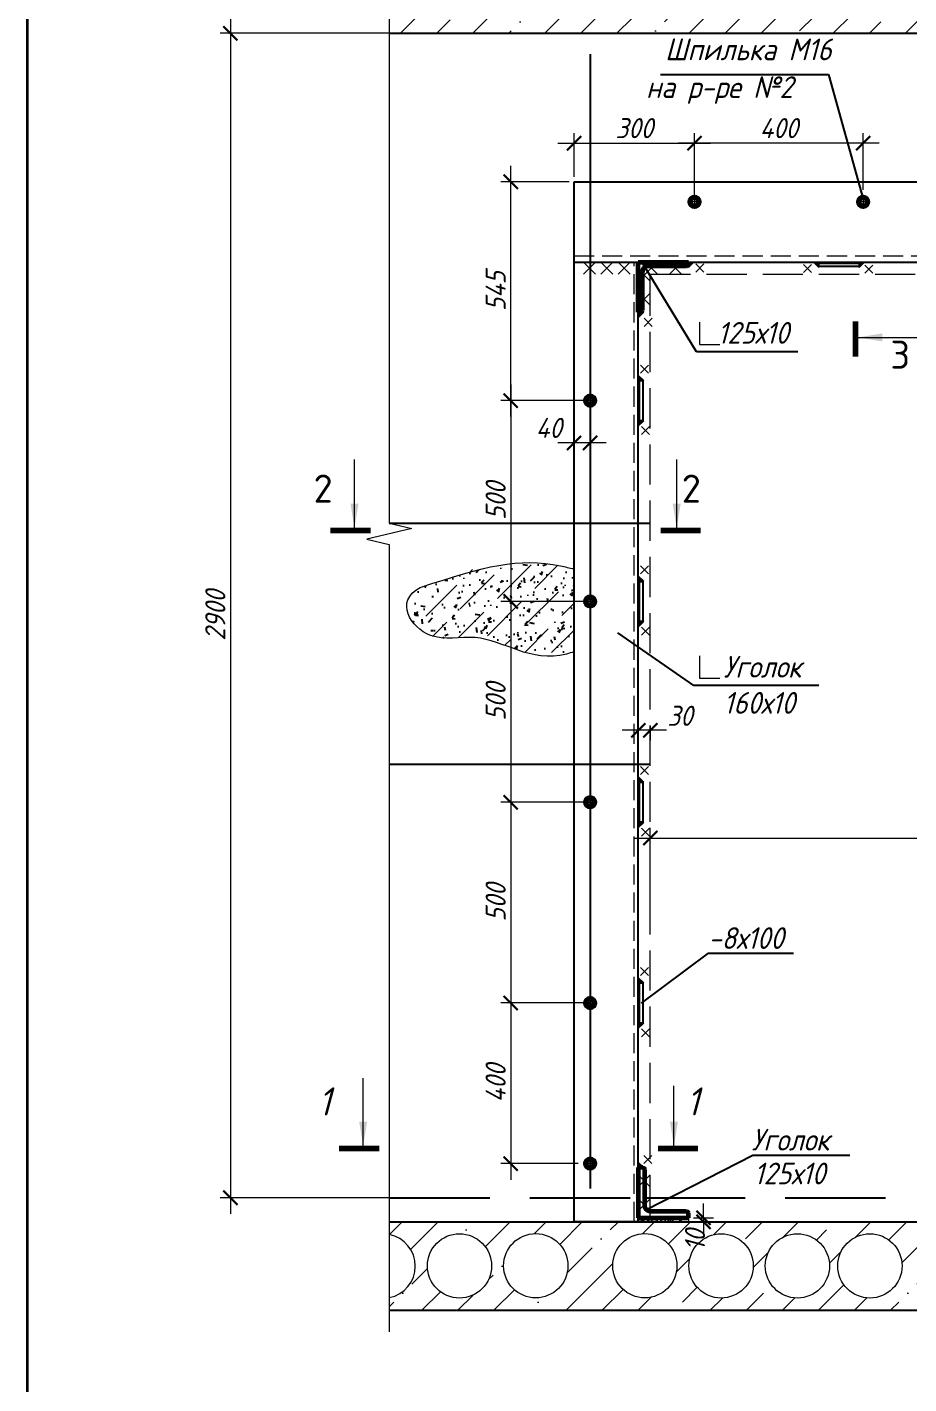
# Model space of a CAD drawing. Header units: millimetres. Extents: x 2058191 to 2089933, y 116142 to 208453.
# Drawn here: x 2070344 to 2072540, y 165661 to 169040 of the extents above; entities that cross this region are included whole.
import ezdxf

# ---------------------------------------------------------------- set-up
doc = ezdxf.new("R2010")
doc.units = ezdxf.units.MM
for name, pattern in [('GOST2.303 4', [7, 5, -2, 0]), ('ГОСТ 2.303 4', [7, 5, -2, 0]), ('осеваяX2', [4, 2.5, -0.5, 0.5, -0.5])]:
    doc.linetypes.add(name, pattern=pattern)
doc.layers.get('Defpoints').update_dxf_attribs({"color": 255})
for name, color, linetype, lineweight in [('1Стены', 252, 'Continuous', 25), ('монолит', 176, 'Continuous', 50), ('Оси', 165, 'осеваяX2', 13), ('Размер', 7, 'Continuous', 13), ('сварка', 156, 'Continuous', 9), ('штрих', 8, 'Continuous', 5), ('штриховка кирпич', 42, 'Continuous', 5)]:
    doc.layers.add(name, color=color, linetype=linetype, lineweight=lineweight)
doc.layers.add('CS_UNPLOTTED', color=254, linetype='Continuous', plot=False)
for name, color, linetype in [('металл', 124, 'Continuous'), ('Текст', 7, 'Continuous'), ('Штриховка', 252, 'Continuous')]:
    doc.layers.add(name, color=color, linetype=linetype)
doc.styles.add('GOST', font='', dxfattribs={"width": 0.8, "oblique": 10})
doc.styles.add('GOST 2.304_new', font='isocpeur.ttf', dxfattribs={"width": 0.9, "oblique": 15})
doc.styles.get('GOST').set_extended_font_data('GOST type A')
doc.dimstyles.new('SPDS', dxfattribs={"dimscale": 25, "dimtxt": 2.5, "dimasz": 1.77, "dimexe": 1.25, "dimexo": 0.625, "dimtad": 1, "dimdec": 0, "dimrnd": 0.001, "dimtxsty": 'GOST 2.304_new', "dimblk": 'ARCHTICK', "dimcen": 2.5, "dimdle": 2, "dimclrt": 256, "dimazin": 2, "dimtfac": 0.75, "dimtdec": 0, "dimtmove": 1, "dimatfit": 3, "dimfxl": 0, "dimtolj": 1, "dimlwd": 9, "dimlwe": 9, "dimarcsym": 0})
pattern_1 = [(45, (2011718.77, 166942.45), (-89.80256, 89.80256), []), (45, (2011808.57, 166942.45), (-89.80256, 89.80256), [158.75, -31.75, 0, -31.75])]

# ---------------------------------------------------------------- blocks, each defined once
blk = doc.blocks.new('*U8')
at = {"color": 137, "lineweight": 35, "ltscale": 10}
blk.add_line((20, 415), (20, 5), dxfattribs=at)
at = {"color": 44, "lineweight": 13, "style": 'GOST', "oblique": 10, "width": 0.8}
for tag in ['ФОРМАТВЕРТ', 'ФОРМАТГОРИЗ']:
    blk.add_attdef(tag, (542.98, 1.6), '', height=2, dxfattribs=at)
blk = doc.blocks.new('_ArchTick')
at = {"color": 0, "linetype": 'ByBlock', "const_width": 0.15}
blk.add_lwpolyline([(-0.5, -0.5), (0.5, 0.5)], dxfattribs=at)
blk = doc.blocks.new('*D96')
at = {"layer": 'Defpoints', "color": 0, "lineweight": 20, "ltscale": 20, "transparency": 16777216}
for p in [(2071866.4, 167312.3), (2071896.4, 167312.3), (2071866.4, 167288.7)]:
    blk.add_point(p, dxfattribs=at)
at = {"layer": 'Размер', "color": 0, "lineweight": 9, "ltscale": 20, "transparency": 16777216}
for p, q in [((2071936.4, 167288.7), (2071826.4, 167288.7)), ((2071866.4, 167299.8), (2071866.4, 167263.7)), ((2071896.4, 167299.8), (2071896.4, 167263.7))]:
    blk.add_line(p, q, dxfattribs=at)
at = {"layer": 'Размер', "color": 0, "lineweight": 9, "ltscale": 20, "transparency": 16777216, "xscale": 35.4, "yscale": 35.4, "zscale": 35.4}
for p, rotation in [((2071866.4, 167288.7), 179.9999999995553), ((2071896.4, 167288.7), 359.9999999995553)]:
    blk.add_blockref('_ArchTick', p, dxfattribs=dict(at, rotation=rotation))
at = {"layer": 'Размер', "ltscale": 20, "transparency": 16777216, "insert": (2071970.2, 167324.8), "char_height": 50, "attachment_point": 5, "style": 'GOST 2.304_new'}
blk.add_mtext('\\A1;30', dxfattribs=at)
blk = doc.blocks.new('свар')
at = {"layer": 'сварка', "color": 0, "linetype": 'Continuous', "ltscale": 10}
for p, q in [((10, 10), (-10, -10)), ((-10, 10), (10, -10))]:
    blk.add_line(p, q, dxfattribs=at)
blk = doc.blocks.new('*D87')
at = {"layer": 'CS_UNPLOTTED', "color": 0, "lineweight": 9, "ltscale": 20, "transparency": 16777216}
for p, q in [((2070850.5, 169064.6), (2070850.5, 166084.6)), ((2071424.2, 169024.6), (2070825.5, 169024.6)), ((2071424.2, 166124.6), (2070825.5, 166124.6))]:
    blk.add_line(p, q, dxfattribs=at)
at = {"layer": 'Defpoints', "color": 0, "lineweight": 20, "ltscale": 20, "transparency": 16777216}
for p in [(2071436.7, 169024.6), (2070850.5, 166124.6), (2071436.7, 166124.6)]:
    blk.add_point(p, dxfattribs=at)
at = {"layer": 'CS_UNPLOTTED', "color": 0, "lineweight": 9, "ltscale": 20, "transparency": 16777216, "xscale": 35.4, "yscale": 35.4, "zscale": 35.4}
for p, rotation in [((2070850.5, 169024.6), 90), ((2070850.5, 166124.6), 270)]:
    blk.add_blockref('_ArchTick', p, dxfattribs=dict(at, rotation=rotation))
at = {"layer": 'CS_UNPLOTTED', "ltscale": 20, "transparency": 16777216, "insert": (2070813, 167574.6), "char_height": 50, "attachment_point": 5, "rotation": 90, "style": 'GOST 2.304_new'}
blk.add_mtext('\\A1;2900', dxfattribs=at)
blk = doc.blocks.new('м16')
at = {"layer": 'металл', "lineweight": 30, "ltscale": 20}
for p, q in [((-11, 6.4), (0, 12.7)), ((-11, -6.4), (-11, 6.4)), ((0, 12.7), (11, 6.4)), ((11, 6.4), (11, -6.4)), ((0, -12.7), (-11, -6.4)), ((11, -6.4), (0, -12.7))]:
    blk.add_line(p, q, dxfattribs=at)
blk.add_circle((0, 0), 15, dxfattribs=at)
for radius, start, end in [(10.4, 0, 180), (10.4, 180, 0), (6.92, 0, 180), (6.92, 180, 0)]:
    blk.add_arc((0, 0), radius, start, end, dxfattribs=at)
at = {"layer": 'металл', "linetype": 'Continuous', "lineweight": 25, "ltscale": 20}
blk.add_arc((0, 0), 8, 255, 165, dxfattribs=at)
at = {"layer": 'Оси', "ltscale": 20}
for p, q in [((17, 0), (-17.3, 0)), ((0, 17.3), (0, -17.3))]:
    blk.add_line(p, q, dxfattribs=at)
blk = doc.blocks.new('*D88')
at = {"color": 0, "lineweight": 9, "ltscale": 20, "transparency": 16777216}
for p, q in [((2071548.7, 168149.6), (2071548.7, 167569.6)), ((2071743.9, 168109.6), (2071523.7, 168109.6)), ((2071743.9, 167609.6), (2071523.7, 167609.6))]:
    blk.add_line(p, q, dxfattribs=at)
at = {"layer": 'Defpoints', "color": 0, "lineweight": 20, "ltscale": 20, "transparency": 16777216}
for p in [(2071756.4, 168109.6), (2071548.7, 167609.6), (2071756.4, 167609.6)]:
    blk.add_point(p, dxfattribs=at)
at = {"color": 0, "lineweight": 9, "ltscale": 20, "transparency": 16777216, "xscale": 35.4, "yscale": 35.4, "zscale": 35.4}
for p, rotation in [((2071548.7, 168109.6), 90), ((2071548.7, 167609.6), 270)]:
    blk.add_blockref('_ArchTick', p, dxfattribs=dict(at, rotation=rotation))
at = {"ltscale": 20, "transparency": 16777216, "insert": (2071511.2, 167859.6), "char_height": 50, "attachment_point": 5, "rotation": 90, "style": 'GOST 2.304_new'}
blk.add_mtext('\\A1;500', dxfattribs=at)
blk = doc.blocks.new('*D89')
at = {"color": 0, "lineweight": 9, "ltscale": 20, "transparency": 16777216}
for p, q in [((2071548.7, 167649.6), (2071548.7, 167069.6)), ((2071743.9, 167609.6), (2071523.7, 167609.6)), ((2071743.9, 167109.6), (2071523.7, 167109.6))]:
    blk.add_line(p, q, dxfattribs=at)
at = {"layer": 'Defpoints', "color": 0, "lineweight": 20, "ltscale": 20, "transparency": 16777216}
for p in [(2071756.4, 167609.6), (2071548.7, 167109.6), (2071756.4, 167109.6)]:
    blk.add_point(p, dxfattribs=at)
at = {"color": 0, "lineweight": 9, "ltscale": 20, "transparency": 16777216, "xscale": 35.4, "yscale": 35.4, "zscale": 35.4}
for p, rotation in [((2071548.7, 167609.6), 90), ((2071548.7, 167109.6), 270)]:
    blk.add_blockref('_ArchTick', p, dxfattribs=dict(at, rotation=rotation))
at = {"ltscale": 20, "transparency": 16777216, "insert": (2071511.2, 167359.6), "char_height": 50, "attachment_point": 5, "rotation": 90, "style": 'GOST 2.304_new'}
blk.add_mtext('\\A1;500', dxfattribs=at)
blk = doc.blocks.new('*D90')
at = {"color": 0, "lineweight": 9, "ltscale": 20, "transparency": 16777216}
for p, q in [((2071548.7, 167149.6), (2071548.7, 166569.8)), ((2071743.9, 167109.6), (2071523.7, 167109.6)), ((2071743.9, 166609.8), (2071523.7, 166609.8))]:
    blk.add_line(p, q, dxfattribs=at)
at = {"layer": 'Defpoints', "color": 0, "lineweight": 20, "ltscale": 20, "transparency": 16777216}
for p in [(2071756.4, 167109.6), (2071548.7, 166609.8), (2071756.4, 166609.8)]:
    blk.add_point(p, dxfattribs=at)
at = {"color": 0, "lineweight": 9, "ltscale": 20, "transparency": 16777216, "xscale": 35.4, "yscale": 35.4, "zscale": 35.4}
for p, rotation in [((2071548.7, 167109.6), 90), ((2071548.7, 166609.8), 270)]:
    blk.add_blockref('_ArchTick', p, dxfattribs=dict(at, rotation=rotation))
at = {"ltscale": 20, "transparency": 16777216, "insert": (2071511.2, 166859.7), "char_height": 50, "attachment_point": 5, "rotation": 90, "style": 'GOST 2.304_new'}
blk.add_mtext('\\A1;500', dxfattribs=at)
blk = doc.blocks.new('*D91')
at = {"layer": 'Defpoints', "color": 0, "lineweight": 20, "ltscale": 20, "transparency": 16777216}
for p in [(2071706.4, 168094.8), (2071746.4, 168092.6), (2071706.4, 168004.3)]:
    blk.add_point(p, dxfattribs=at)
at = {"layer": 'Размер', "color": 0, "lineweight": 9, "ltscale": 20, "transparency": 16777216}
for p, q in [((2071706.4, 168082.3), (2071706.4, 167979.3)), ((2071746.4, 168080.1), (2071746.4, 167979.3)), ((2071786.4, 168004.3), (2071666.4, 168004.3))]:
    blk.add_line(p, q, dxfattribs=at)
at = {"layer": 'Размер', "color": 0, "lineweight": 9, "ltscale": 20, "transparency": 16777216, "xscale": 35.4, "yscale": 35.4, "zscale": 35.4, "rotation": 180}
blk.add_blockref('_ArchTick', (2071706.4, 168004.3), dxfattribs=at)
at = {"layer": 'Размер', "color": 0, "lineweight": 9, "ltscale": 20, "transparency": 16777216, "xscale": 35.4, "yscale": 35.4, "zscale": 35.4}
blk.add_blockref('_ArchTick', (2071746.4, 168004.3), dxfattribs=at)
at = {"layer": 'Размер', "ltscale": 20, "transparency": 16777216, "insert": (2071643.5, 168041.8), "char_height": 50, "attachment_point": 5, "style": 'GOST 2.304_new'}
blk.add_mtext('\\A1;40', dxfattribs=at)
blk = doc.blocks.new('*D98')
at = {"color": 0, "lineweight": 9, "ltscale": 20, "transparency": 16777216}
for p, q in [((2072028.8, 166074.6), (2072028.8, 166110)), ((2072003.9, 166074.6), (2072053.8, 166074.6)), ((2072003.9, 166064.6), (2072053.8, 166064.6)), ((2072028.8, 166074.6), (2072028.8, 166064.6)), ((2072028.8, 166064.6), (2072028.8, 166029.2))]:
    blk.add_line(p, q, dxfattribs=at)
at = {"layer": 'Defpoints', "color": 0, "lineweight": 20, "ltscale": 20, "transparency": 16777216}
for p in [(2071991.4, 166074.6), (2071991.4, 166064.6), (2072028.8, 166064.6)]:
    blk.add_point(p, dxfattribs=at)
at = {"color": 0, "lineweight": 9, "ltscale": 20, "transparency": 16777216, "xscale": 35.4, "yscale": 35.4, "zscale": 35.4}
for p, rotation in [((2072028.8, 166074.6), 270), ((2072028.8, 166064.6), 90)]:
    blk.add_blockref('_ArchTick', p, dxfattribs=dict(at, rotation=rotation))
at = {"ltscale": 20, "transparency": 16777216, "insert": (2072007.7, 166018.9), "char_height": 50, "attachment_point": 5, "rotation": 90, "style": 'GOST 2.304_new'}
blk.add_mtext('\\A1;10', dxfattribs=at)
blk = doc.blocks.new('*D99')
at = {"color": 0, "lineweight": 9, "ltscale": 20, "transparency": 16777216}
for p, q in [((2071548.7, 166649.8), (2071548.7, 166169.6)), ((2071621.3, 166609.8), (2071523.7, 166609.8)), ((2071716.6, 166209.6), (2071523.7, 166209.6))]:
    blk.add_line(p, q, dxfattribs=at)
at = {"layer": 'Defpoints', "color": 0, "lineweight": 20, "ltscale": 20, "transparency": 16777216}
for p in [(2071633.8, 166609.8), (2071548.7, 166209.6), (2071729.1, 166209.6)]:
    blk.add_point(p, dxfattribs=at)
at = {"color": 0, "lineweight": 9, "ltscale": 20, "transparency": 16777216, "xscale": 35.4, "yscale": 35.4, "zscale": 35.4}
for p, rotation in [((2071548.7, 166609.8), 90), ((2071548.7, 166209.6), 270)]:
    blk.add_blockref('_ArchTick', p, dxfattribs=dict(at, rotation=rotation))
at = {"ltscale": 20, "transparency": 16777216, "insert": (2071511.2, 166409.7), "char_height": 50, "attachment_point": 5, "rotation": 90, "style": 'GOST 2.304_new'}
blk.add_mtext('\\A1;400', dxfattribs=at)
blk = doc.blocks.new('*D101')
at = {"color": 0, "lineweight": 9, "ltscale": 20, "transparency": 16777216}
for p, q in [((2071706.4, 168667.1), (2071706.4, 168775.7)), ((2072006.4, 168617.1), (2072006.4, 168775.7)), ((2071666.4, 168750.7), (2072046.4, 168750.7))]:
    blk.add_line(p, q, dxfattribs=at)
at = {"layer": 'Defpoints', "color": 0, "lineweight": 20, "ltscale": 20, "transparency": 16777216}
for p in [(2072006.4, 168750.7), (2071706.4, 168654.6), (2072006.4, 168604.6)]:
    blk.add_point(p, dxfattribs=at)
at = {"color": 0, "lineweight": 9, "ltscale": 20, "transparency": 16777216, "xscale": 35.4, "yscale": 35.4, "zscale": 35.4, "rotation": 180}
blk.add_blockref('_ArchTick', (2071706.4, 168750.7), dxfattribs=at)
at = {"color": 0, "lineweight": 9, "ltscale": 20, "transparency": 16777216, "xscale": 35.4, "yscale": 35.4, "zscale": 35.4}
blk.add_blockref('_ArchTick', (2072006.4, 168750.7), dxfattribs=at)
at = {"ltscale": 20, "transparency": 16777216, "insert": (2071856.4, 168788.2), "char_height": 50, "attachment_point": 5, "style": 'GOST 2.304_new'}
blk.add_mtext('\\A1;300', dxfattribs=at)
blk = doc.blocks.new('*D102')
at = {"color": 0, "lineweight": 9, "ltscale": 20, "transparency": 16777216}
for p, q in [((2072006.4, 168645.1), (2072006.4, 168775.7)), ((2072426.4, 168634.4), (2072426.4, 168775.7)), ((2072466.4, 168750.7), (2071966.4, 168750.7))]:
    blk.add_line(p, q, dxfattribs=at)
at = {"layer": 'Defpoints', "color": 0, "lineweight": 20, "ltscale": 20, "transparency": 16777216}
for p in [(2072006.4, 168750.7), (2072006.4, 168632.6), (2072426.4, 168621.9)]:
    blk.add_point(p, dxfattribs=at)
at = {"color": 0, "lineweight": 9, "ltscale": 20, "transparency": 16777216, "xscale": 35.4, "yscale": 35.4, "zscale": 35.4, "rotation": 180}
blk.add_blockref('_ArchTick', (2072006.4, 168750.7), dxfattribs=at)
at = {"color": 0, "lineweight": 9, "ltscale": 20, "transparency": 16777216, "xscale": 35.4, "yscale": 35.4, "zscale": 35.4}
blk.add_blockref('_ArchTick', (2072426.4, 168750.7), dxfattribs=at)
at = {"ltscale": 20, "transparency": 16777216, "insert": (2072216.4, 168788.2), "char_height": 50, "attachment_point": 5, "style": 'GOST 2.304_new'}
blk.add_mtext('\\A1;400', dxfattribs=at)
blk = doc.blocks.new('*D103')
at = {"color": 0, "lineweight": 9, "ltscale": 20, "transparency": 16777216}
for p, q in [((2071548.7, 168069.8), (2071548.7, 168694.6)), ((2071693.9, 168654.6), (2071523.7, 168654.6)), ((2071733.9, 168109.8), (2071523.7, 168109.8))]:
    blk.add_line(p, q, dxfattribs=at)
at = {"layer": 'Defpoints', "color": 0, "lineweight": 20, "ltscale": 20, "transparency": 16777216}
for p in [(2071548.7, 168654.6), (2071706.4, 168654.6), (2071746.4, 168109.8)]:
    blk.add_point(p, dxfattribs=at)
at = {"color": 0, "lineweight": 9, "ltscale": 20, "transparency": 16777216, "xscale": 35.4, "yscale": 35.4, "zscale": 35.4}
for p, rotation in [((2071548.7, 168654.6), 90), ((2071548.7, 168109.8), 270)]:
    blk.add_blockref('_ArchTick', p, dxfattribs=dict(at, rotation=rotation))
at = {"ltscale": 20, "transparency": 16777216, "insert": (2071511.2, 168382.2), "char_height": 50, "attachment_point": 5, "rotation": 90, "style": 'GOST 2.304_new'}
blk.add_mtext('\\A1;545', dxfattribs=at)
blk = doc.blocks.new('*D106')
at = {"color": 0, "lineweight": 9, "ltscale": 20, "transparency": 16777216}
for p, q in [((2071896.4, 166821.9), (2071896.4, 167045.5)), ((2073496.4, 166821.9), (2073496.4, 167045.5)), ((2071856.4, 167020.5), (2073536.4, 167020.5))]:
    blk.add_line(p, q, dxfattribs=at)
at = {"layer": 'Defpoints', "color": 0, "lineweight": 20, "ltscale": 20, "transparency": 16777216}
for p in [(2073496.4, 167020.5), (2071896.4, 166809.4), (2073496.4, 166809.4)]:
    blk.add_point(p, dxfattribs=at)
at = {"color": 0, "lineweight": 9, "ltscale": 20, "transparency": 16777216, "xscale": 35.4, "yscale": 35.4, "zscale": 35.4, "rotation": 180}
blk.add_blockref('_ArchTick', (2071896.4, 167020.5), dxfattribs=at)
at = {"color": 0, "lineweight": 9, "ltscale": 20, "transparency": 16777216, "xscale": 35.4, "yscale": 35.4, "zscale": 35.4}
blk.add_blockref('_ArchTick', (2073496.4, 167020.5), dxfattribs=at)
at = {"ltscale": 20, "transparency": 16777216, "insert": (2072941, 167022.5), "char_height": 50, "width": 621.408, "attachment_point": 5, "style": 'GOST 2.304_new'}
blk.add_mtext('\\A1;ширина проема не более 1500мм', dxfattribs=at)

msp = doc.modelspace()

# ---------------------------------------------------------------- hatches: boundary and pattern name
at = {"layer": 'Размер', "ltscale": 20}
h = msp.add_hatch(dxfattribs=at)
h.set_pattern_fill('AR-SAND', color=256, scale=0.3)
h.set_pattern_definition([(37.5, (1297848.408, 518826.845), (-0.48000939, 14.68239712), [0, -11.5824, 0, -12.954, 0, -12.3825]), (7.5, (1297848.408, 518826.845), (13.4856985, 21.504753), [0, -6.2484, 0, -10.4394, 0, -4.0005]), (327.5, (1297839.035, 518826.845), (23.7297711, 0.04311554), [0, -3.81, 0, -13.716, 0, -17.907]), (317.5, (1297839.035, 518826.845), (22.90669357, 6.6878797), [0, -1.905, 0, -8.9916, 0, -10.287])])
h.paths.add_polyline_path([(2071991.4, 166074.6), (2071896.4, 166074.6), (2071896.4, 166064.6), (2071991.4, 166064.6)])
h.paths.add_polyline_path([(2071896.4, 166074.6), (2071866.4, 166074.6), (2071866.4, 166064.6), (2071896.4, 166064.6)])
at = {"layer": 'сварка', "linetype": 'Continuous', "ltscale": 5}
for points in [[(2071991.4, 168454.6), (2071991.4, 168440.9), (2072005.1, 168454.6)], [(2072316.3, 168454.6), (2072302.7, 168454.6), (2072316.3, 168440.9)], [(2072416.5, 168454.6), (2072430.2, 168454.6), (2072416.5, 168440.9)], [(2071866.4, 168329.6), (2071880.1, 168329.6), (2071866.4, 168315.9)], [(2071866.4, 168159.7), (2071866.4, 168173.3), (2071880.1, 168159.7)], [(2071866.4, 168059.5), (2071866.4, 168045.9), (2071880.1, 168059.5)], [(2071866.4, 167659.7), (2071866.4, 167673.3), (2071880.1, 167659.7)], [(2071866.4, 167559.5), (2071866.4, 167545.9), (2071880.1, 167559.5)], [(2071866.4, 167159.7), (2071866.4, 167173.3), (2071880.1, 167159.7)], [(2071866.4, 167059.5), (2071866.4, 167045.9), (2071880.1, 167059.5)], [(2071866.4, 166659.7), (2071866.4, 166673.3), (2071880.1, 166659.7)], [(2071866.4, 166559.5), (2071866.4, 166545.9), (2071880.1, 166559.5)], [(2071866.4, 166199.6), (2071866.4, 166213.2), (2071880.1, 166199.6)]]:
    msp.add_hatch(color=0, dxfattribs=at).paths.add_polyline_path(points, flags=0)
at = {"layer": 'штрих', "lineweight": 13, "ltscale": 100}
h = msp.add_hatch(dxfattribs=at)
h.set_pattern_fill('ANSI35', color=256, scale=20)
h.set_pattern_definition(pattern_1)
h.paths.add_polyline_path([(2074146.5, 169244.6), (2071246.4, 169244.6), (2071246.4, 169213, -0.824671), (2071246.4, 169055.9), (2071246.4, 169024.6), (2074146.5, 169024.6)])
h.paths.add_polyline_path([(2072922.2, 169134.9, -1), (2072762.2, 169134.9, -1)], flags=16)
h.paths.add_polyline_path([(2072702.7, 169134.9, -1), (2072542.7, 169134.9, -1)], flags=16)
h.paths.add_polyline_path([(2072523.3, 169134.9, -1), (2072363.3, 169134.9, -1)], flags=16)
h.paths.add_polyline_path([(2073112.2, 169134.9, -1), (2072952.2, 169134.9, -1)], flags=16)
h.paths.add_polyline_path([(2072342.7, 169134.9, -1), (2072182.7, 169134.9, -1)], flags=16)
h.paths.add_polyline_path([(2073292.8, 169134.9, -1), (2073132.8, 169134.9, -1)], flags=16)
h.paths.add_polyline_path([(2073472.2, 169134.9, -1), (2073312.2, 169134.9, -1)], flags=16)
h.paths.add_polyline_path([(2072152.7, 169134.9, -1), (2071992.7, 169134.9, -1)], flags=16)
h.paths.add_polyline_path([(2073662.2, 169134.9, -1), (2073502.2, 169134.9, -1)], flags=16)
h.paths.add_polyline_path([(2071962.7, 169135.4, -1), (2071802.7, 169135.4, -1)], flags=16)
h.paths.add_polyline_path([(2073852.2, 169134.9, -1), (2073692.2, 169134.9, -1)], flags=16)
h.paths.add_polyline_path([(2071691.1, 169135.4, -1), (2071531.1, 169135.4, -1)], flags=16)
h.paths.add_polyline_path([(2074042.2, 169134.9, -1), (2073882.2, 169134.9, -1)], flags=16)
h.paths.add_polyline_path([(2071501.1, 169134.9, -1), (2071341.1, 169134.9, -1)], flags=16)
h = msp.add_hatch(dxfattribs=at)
h.set_pattern_fill('ANSI35', color=256, scale=20)
h.set_pattern_definition(pattern_1)
h.paths.add_polyline_path([(2074146.5, 166064.6), (2071246.4, 166064.6), (2071246.4, 166033, -0.824671), (2071246.4, 165875.9), (2071246.4, 165844.6), (2074104.1, 165844.6), (2074042.2, 165954.9, -1), (2073882.2, 165954.9, -1), (2074042.2, 165954.9), (2074104.1, 165844.6), (2074146.5, 165844.6)])
h.paths.add_polyline_path([(2072922.2, 165954.9, -1), (2072762.2, 165954.9, -1)], flags=16)
h.paths.add_polyline_path([(2073112.2, 165954.9, -1), (2072952.2, 165954.9, -1)], flags=16)
h.paths.add_polyline_path([(2072732.2, 165954.9, -1), (2072572.2, 165954.9, -1)], flags=16)
h.paths.add_polyline_path([(2073292.8, 165954.9, -1), (2073132.8, 165954.9, -1)], flags=16)
h.paths.add_polyline_path([(2073472.2, 165954.9, -1), (2073312.2, 165954.9, -1)], flags=16)
h.paths.add_polyline_path([(2072523.3, 165954.9, -1), (2072363.3, 165954.9, -1)], flags=16)
h.paths.add_polyline_path([(2072342.7, 165954.9, -1), (2072182.7, 165954.9, -1)], flags=16)
h.paths.add_polyline_path([(2073662.2, 165954.9, -1), (2073502.2, 165954.9, -1)], flags=16)
h.paths.add_polyline_path([(2072152.7, 165954.9, -1), (2071992.7, 165954.9, -1)], flags=16)
h.paths.add_polyline_path([(2073852.2, 165954.9, -1), (2073692.2, 165954.9, -1)], flags=16)
h.paths.add_polyline_path([(2071962.7, 165955.4, -1), (2071802.7, 165955.4, -1)], flags=16)
h.paths.add_polyline_path([(2071691.1, 165955.4, -1), (2071531.1, 165955.4, -1)], flags=16)
h.paths.add_polyline_path([(2071501.1, 165954.9, -1), (2071341.1, 165954.9, -1)], flags=16)
at = {"layer": 'Штриховка', "ltscale": 100}
h = msp.add_hatch(dxfattribs=at)
h.set_pattern_fill('AR-CONC', scale=0.5)
h.set_pattern_definition([(50, (-39747104.34, -1350388.356), (91.0923345, -7.96954277), [9.525, -104.775]), (355, (-39747104.34, -1350388.36), (-17.62171071, 95.52842262), [7.62, -83.82029209]), (100.4514447, (-39747096.75, -1350389.02), (73.47062355, 87.55887596), [8.0950044, -89.0451223]), (46.1842, (-39747104.34, -1350362.96), (135.53952045, -21.02116397), [14.2875, -157.1625]), (96.6355576, (-39747093.04, -1350364.71), (118.70206703, 123.7130623), [12.14251157, -133.5678041]), (351.18415117, (-39747104.34, -1350362.96), (118.70206703, 123.7130623), [11.42998353, -125.72986596]), (21, (-39747091.64, -1350369.306), (75.80719563, -51.1325991), [9.525, -104.775]), (326, (-39747091.64, -1350369.31), (30.90101417, 92.09398306), [7.62, -83.82]), (71.451445, (-39747085.32, -1350373.57), (106.70820964, 40.96138444), [8.0950044, -89.0449688]), (37.5, (-39747104.34, -1350388.356), (1.544301625, 42.277519437), [0, -82.804, 0, -85.09, 0, -84.1375]), (7.5, (-39747104.34, -1350388.356), (33.409831255, 50.09028741), [0, -48.514, 0, -80.899, 0, -32.0675]), (327.5, (-39747132.66, -1350388.356), (67.795297583, -2.864371996), [0, -31.75, 0, -99.06, 0, -131.445]), (317.5, (-39747145.36, -1350388.356), (74.06459069, 12.71324552), [0, -41.275, 0, -65.786, 0, -93.345])])
edge = h.paths.add_edge_path()
edge.add_spline(control_points=[(2071706.4, 167690.1), (2071695.2, 167693.2), (2071576.2, 167722), (2071485.3, 167697.8), (2071323, 167644.4)], knot_values=[0, 0, 0, 0, 28.268924, 299.190779, 299.190779, 299.190779, 299.190779], degree=3, periodic=0)
edge.add_spline(control_points=[(2071323, 167644.4), (2071258.1, 167609.9), (2071329.5, 167496.6), (2071500.7, 167543.7), (2071601.1, 167450.9), (2071700.2, 167482.1), (2071706.4, 167484.4)], knot_values=[624.985402, 624.985402, 624.985402, 624.985402, 809.346712, 941.672142, 1203.718551, 1221.227202, 1221.227202, 1221.227202, 1221.227202], degree=3, periodic=0)
edge.add_line((2071706.4, 167484.4), (2071706.4, 167690.1))
at = {"layer": 'штриховка кирпич', "ltscale": 20}
h = msp.add_hatch(dxfattribs=at)
h.set_pattern_fill('ANSI36', color=0, scale=15)
h.set_pattern_definition([(45, (1297928.418, 519480), (25.2569703, 92.6088912), [119.0625, -23.8125, 0, -23.8125])])
edge = h.paths.add_edge_path()
edge.add_spline(control_points=[(2071706.4, 167690.1), (2071695.2, 167693.2), (2071576.2, 167722), (2071485.3, 167697.8), (2071403, 167675.9)], knot_values=[0, 0, 0, 0, 28.268924, 299.190779, 299.190779, 299.190779, 299.190779], degree=3, periodic=0)
edge.add_spline(control_points=[(2071403, 167675.9), (2071338.1, 167609.9), (2071305.4, 167496.6), (2071500.7, 167543.7), (2071601.1, 167450.9), (2071700.2, 167482.1), (2071706.4, 167484.4)], knot_values=[624.985402, 624.985402, 624.985402, 624.985402, 809.346712, 941.672142, 1203.718551, 1221.227202, 1221.227202, 1221.227202, 1221.227202], degree=3, periodic=0)
edge.add_line((2071706.4, 167484.4), (2071706.4, 167690.1))

# ---------------------------------------------------------------- linework, layer by layer
at = {"ltscale": 100}
for p, q in [((2071921.5, 168922.2), (2072340.6, 168922.2)), ((2072340.6, 168922.2), (2072426.4, 168611.5)), ((2072011.4, 168231.4), (2071878.2, 168449.6)), ((2072263.6, 168231.4), (2072011.4, 168231.4)), ((2072040.6, 166733.7), (2071873.4, 166609.6)), ((2072040.6, 166733.7), (2072253, 166733.7)), ((2072151.5, 166230), (2071886.5, 166094.7)), ((2072393.7, 166230), (2072151.5, 166230))]:
    msp.add_line(p, q, dxfattribs=at)
at = {"ltscale": 20}
msp.add_line((2072004.4, 167400), (2071815.4, 167531.3), dxfattribs=at)
at = {"color": 0, "ltscale": 20}
msp.add_lwpolyline([(2072315.7, 167400), (2072004.4, 167400)], dxfattribs=at)
at = {"layer": '1Стены', "color": 0, "linetype": 'ГОСТ 2.303 4', "lineweight": 13, "ltscale": 10}
for p, q in [((2071706.4, 168470.6), (2073686.4, 168470.6)), ((2071856.4, 166064.6), (2071856.4, 168454.6))]:
    msp.add_line(p, q, dxfattribs=at)
at = {"layer": '1Стены', "color": 0, "linetype": 'ГОСТ 2.303 4', "lineweight": 13, "ltscale": 20}
for p, q in [((2071896.4, 166080.6), (2071896.4, 168424.6)), ((2071896.4, 168424.6), (2073496.4, 168424.6))]:
    msp.add_line(p, q, dxfattribs=at)
at = {"layer": '1Стены', "color": 0, "linetype": 'GOST2.303 4', "ltscale": 50}
for p, q in [((2071246.4, 166124.6), (2071866.4, 166124.6)), ((2071882.4, 166124.6), (2073510.4, 166124.6))]:
    msp.add_line(p, q, dxfattribs=at)
at = {"layer": '1Стены', "color": 0, "linetype": 'ГОСТ 2.303 4', "lineweight": 13, "ltscale": 50}
msp.add_line((2071866.4, 166064.6), (2073526.4, 166064.6), dxfattribs=at)
at = {"layer": 'CS_UNPLOTTED', "ltscale": 20}
msp.add_line((2071746.4, 168972.7), (2071746.4, 166147.9), dxfattribs=at)
at = {"layer": 'CS_UNPLOTTED', "ltscale": 100}
for p, q in [((2071246.4, 167804.6), (2071896.4, 167804.6)), ((2071246.4, 167204.6), (2071896.4, 167204.6))]:
    msp.add_line(p, q, dxfattribs=at)
at = {"layer": 'металл', "color": 0, "ltscale": 20}
for p, q in [((2071706.4, 166064.6), (2071706.4, 168654.6)), ((2071706.4, 168654.6), (2073686.4, 168654.6)), ((2071706.4, 168454.6), (2073686.4, 168454.6)), ((2071866.4, 166064.6), (2071866.4, 168454.6)), ((2071866.4, 166064.6), (2071706.4, 166064.6))]:
    msp.add_line(p, q, dxfattribs=at)
at = {"layer": 'металл', "color": 0, "linetype": 'Continuous', "lineweight": 60, "ltscale": 20}
for p, q in [((2071866.4, 168329.6), (2071866.4, 168454.6)), ((2071866.4, 168454.6), (2071991.4, 168454.6)), ((2071991.4, 168454.6), (2071991.4, 168449.2)), ((2071876.4, 168430.6), (2071876.4, 168334.2)), ((2071986.8, 168444.6), (2071890.4, 168444.6)), ((2071871.8, 168329.6), (2071866.4, 168329.6))]:
    msp.add_line(p, q, dxfattribs=at)
at = {"layer": 'металл', "color": 0, "linetype": 'Continuous', "lineweight": 60, "ltscale": 20, "extrusion": (0, 0, -1)}
for p, q in [((2071866.4, 166199.6), (2071866.4, 166074.6)), ((2071877.8, 166199.6), (2071866.4, 166199.6)), ((2071882.4, 166104.6), (2071882.4, 166195)), ((2071986.8, 166090.6), (2071896.4, 166090.6)), ((2071866.4, 166074.6), (2071991.4, 166074.6)), ((2071991.4, 166074.6), (2071991.4, 166086))]:
    msp.add_line(p, q, dxfattribs=at)
at = {"layer": 'металл', "color": 0, "ltscale": 20}
for points in [[(2072416.4, 168451.6), (2072416.4, 168443.6), (2072316.4, 168443.6), (2072316.4, 168451.6)], [(2071869.4, 168159.6), (2071877.4, 168159.6), (2071877.4, 168059.6), (2071869.4, 168059.6)], [(2071869.4, 167659.6), (2071877.4, 167659.6), (2071877.4, 167559.6), (2071869.4, 167559.6)], [(2071869.4, 167159.6), (2071877.4, 167159.6), (2071877.4, 167059.6), (2071869.4, 167059.6)], [(2071869.4, 166659.6), (2071877.4, 166659.6), (2071877.4, 166559.6), (2071869.4, 166559.6)]]:
    msp.add_lwpolyline(points, close=True, dxfattribs=at)
at = {"layer": 'металл', "color": 0, "linetype": 'Continuous', "lineweight": 60, "ltscale": 20}
for centre, radius, start, end in [((2071890.4, 168430.6), 14, 90, 180), ((2071986.8, 168449.2), 4.6, 270, 0), ((2071871.8, 168334.2), 4.6, 270, 0)]:
    msp.add_arc(centre, radius, start, end, dxfattribs=at)
at = {"layer": 'металл', "color": 0, "linetype": 'Continuous', "lineweight": 60, "ltscale": 20, "extrusion": (0, 0, -1)}
for centre, radius, start, end in [((-2071877.8, 166195), 4.6, 90, 180), ((-2071896.4, 166104.6), 14, 270, 0), ((-2071986.8, 166086), 4.6, 90, 180)]:
    msp.add_arc(centre, radius, start, end, dxfattribs=at)
at = {"layer": 'монолит', "color": 0, "lineweight": 25, "ltscale": 100}
for p, q in [((2071246.4, 169024.6), (2074146.5, 169024.6)), ((2071246.4, 166064.6), (2074146.5, 166064.6)), ((2071246.4, 166064.6), (2074146.5, 166064.6)), ((2071246.4, 165844.6), (2074146.5, 165844.6))]:
    msp.add_line(p, q, dxfattribs=at)
at = {"layer": 'Размер', "linetype": 'Continuous', "ltscale": 20}
for p, q in [((2072414.2, 168267.1), (2072615.5, 168267.1)), ((2071159.6, 167793.2), (2071159.6, 167963.2)), ((2071962.1, 167793.2), (2071962.1, 167963.2)), ((2071181.2, 166254.3), (2071181.2, 166422.6)), ((2071955.2, 166254.3), (2071955.2, 166403.7))]:
    msp.add_line(p, q, dxfattribs=at)
at = {"layer": 'Размер', "color": 0, "ltscale": 20}
for points in [[(2072018.9, 168305.3), (2072018.9, 168249.4), (2072069.8, 168249.4)], [(2072018.9, 167474.2), (2072018.9, 167418.3), (2072069.8, 167418.3)]]:
    msp.add_lwpolyline(points, dxfattribs=at)
at = {"layer": 'Размер', "color": 0, "linetype": 'Continuous', "ltscale": 20, "const_width": 14}
for points in [[(2072407.2, 168219.1), (2072407.2, 168307.1)], [(2071099.6, 167786.2), (2071199.6, 167786.2)], [(2072022.1, 167786.2), (2071922.1, 167786.2)], [(2071121.2, 166247.3), (2071221.2, 166247.3)], [(2072015.2, 166247.3), (2071915.2, 166247.3)]]:
    msp.add_lwpolyline(points, dxfattribs=at)
at = {"layer": 'Размер', "color": 0, "ltscale": 20}
msp.add_lwpolyline([(2071866.4, 166074.6), (2071991.4, 166074.6), (2071991.4, 166064.6), (2071866.4, 166064.6)], close=True, dxfattribs=at)
at = {"layer": 'Размер', "linetype": 'Continuous', "ltscale": 20}
for points in [[(2072414.2, 168267.1), (2072474.3, 168277.1), (2072474.3, 168257)], [(2071159.6, 167793.2), (2071149.5, 167853.3), (2071169.7, 167853.3)], [(2071962.1, 167793.2), (2071952.1, 167853.3), (2071972.2, 167853.3)], [(2071181.2, 166254.3), (2071171.2, 166314.4), (2071191.3, 166314.4)], [(2071955.2, 166254.3), (2071945.1, 166314.4), (2071965.3, 166314.4)]]:
    msp.add_solid(points, dxfattribs=at)
at = {"layer": 'сварка', "color": 0, "linetype": 'Continuous', "ltscale": 15}
for p, q in [((2071760.1, 168454.6), (2071730.1, 168424.6)), ((2071730.1, 168454.6), (2071760.1, 168424.6)), ((2071803.4, 168454.6), (2071773.4, 168424.6)), ((2071773.4, 168454.6), (2071803.4, 168424.6)), ((2071846.1, 168454.6), (2071816.1, 168424.6)), ((2071816.1, 168454.6), (2071846.1, 168424.6)), ((2071991.4, 168454.6), (2071866.4, 168454.6)), ((2071866.4, 168329.6), (2071866.4, 168454.6)), ((2071913.9, 168454.6), (2071883.9, 168424.6)), ((2071883.9, 168454.6), (2071913.9, 168424.6)), ((2071973.9, 168454.6), (2071943.9, 168424.6)), ((2071943.9, 168454.6), (2071973.9, 168424.6)), ((2071866.4, 168407.1), (2071896.4, 168437.1)), ((2071866.4, 168437.1), (2071896.4, 168407.1)), ((2071866.4, 168347.1), (2071896.4, 168377.1)), ((2071866.4, 168377.1), (2071896.4, 168347.1)), ((2071866.4, 166199.6), (2071866.4, 166074.6)), ((2071866.4, 166182.1), (2071896.4, 166152.1)), ((2071866.4, 166152.1), (2071896.4, 166182.1)), ((2071866.4, 166122.1), (2071896.4, 166092.1)), ((2071866.4, 166092.1), (2071896.4, 166122.1))]:
    msp.add_line(p, q, dxfattribs=at)
at = {"layer": 'сварка', "color": 0, "linetype": 'Continuous', "ltscale": 5}
for p, q in [((2071991.4, 168454.6), (2071991.4, 168440.9)), ((2071991.4, 168440.9), (2072005.1, 168454.6)), ((2072005.1, 168454.6), (2071991.4, 168454.6)), ((2072316.3, 168454.6), (2072302.7, 168454.6)), ((2072302.7, 168454.6), (2072316.3, 168440.9)), ((2072316.3, 168440.9), (2072316.3, 168454.6)), ((2072416.5, 168454.6), (2072430.2, 168454.6)), ((2072430.2, 168454.6), (2072416.5, 168440.9)), ((2072416.5, 168440.9), (2072416.5, 168454.6)), ((2071866.4, 168329.6), (2071880.1, 168329.6)), ((2071880.1, 168329.6), (2071866.4, 168315.9)), ((2071866.4, 168315.9), (2071866.4, 168329.6)), ((2071866.4, 168159.7), (2071866.4, 168173.3)), ((2071866.4, 168173.3), (2071880.1, 168159.7)), ((2071880.1, 168159.7), (2071866.4, 168159.7)), ((2071866.4, 168059.5), (2071866.4, 168045.9)), ((2071866.4, 168045.9), (2071880.1, 168059.5)), ((2071880.1, 168059.5), (2071866.4, 168059.5)), ((2071866.4, 167659.7), (2071866.4, 167673.3)), ((2071866.4, 167673.3), (2071880.1, 167659.7)), ((2071880.1, 167659.7), (2071866.4, 167659.7)), ((2071866.4, 167559.5), (2071866.4, 167545.9)), ((2071866.4, 167545.9), (2071880.1, 167559.5)), ((2071880.1, 167559.5), (2071866.4, 167559.5)), ((2071866.4, 167159.7), (2071866.4, 167173.3)), ((2071866.4, 167173.3), (2071880.1, 167159.7)), ((2071880.1, 167159.7), (2071866.4, 167159.7)), ((2071866.4, 167059.5), (2071866.4, 167045.9)), ((2071866.4, 167045.9), (2071880.1, 167059.5)), ((2071880.1, 167059.5), (2071866.4, 167059.5)), ((2071866.4, 166659.7), (2071866.4, 166673.3)), ((2071866.4, 166673.3), (2071880.1, 166659.7)), ((2071880.1, 166659.7), (2071866.4, 166659.7)), ((2071866.4, 166559.5), (2071866.4, 166545.9)), ((2071866.4, 166545.9), (2071880.1, 166559.5)), ((2071880.1, 166559.5), (2071866.4, 166559.5)), ((2071866.4, 166199.6), (2071866.4, 166213.2)), ((2071866.4, 166213.2), (2071880.1, 166199.6)), ((2071880.1, 166199.6), (2071866.4, 166199.6))]:
    msp.add_line(p, q, dxfattribs=at)
at = {"layer": 'штрих', "ltscale": 100}
for centre in [(2071421.1, 165954.9), (2071611.1, 165955.4), (2071882.7, 165955.4), (2071882.7, 165955.4), (2072072.7, 165954.9), (2072072.7, 165954.9), (2072262.7, 165954.9), (2072262.7, 165954.9), (2072443.3, 165954.9)]:
    msp.add_circle(centre, 80, dxfattribs=at)
msp.add_arc((2071231.1, 165954.4), 80, 280.9772, 79.0228, dxfattribs=at)
at = {"layer": 'штриховка кирпич', "color": 0, "linetype": 'Continuous', "ltscale": 15}
msp.add_lwpolyline([(2071246.4, 169344.5), (2071246.4, 167804.2), (2071302.6, 167791.1), (2071190.1, 167764.8), (2071246.4, 167751.7), (2071246.4, 165790.5)], dxfattribs=at)
at = {"layer": 'штриховка кирпич', "color": 0, "ltscale": 20}
for points, knots in [([(2071323, 167644.4), (2071485.3, 167697.8), (2071576.2, 167722), (2071695.2, 167693.2), (2071706.4, 167690.1)], [0, 0, 0, 0, 270.921855, 299.190779, 299.190779, 299.190779, 299.190779]), ([(2071706.4, 167484.4), (2071700.2, 167482.1), (2071601.1, 167450.9), (2071500.7, 167543.7), (2071329.5, 167496.6), (2071258.1, 167609.9), (2071323, 167644.4)], [624.985402, 624.985402, 624.985402, 624.985402, 642.494053, 904.540462, 1036.865892, 1221.227202, 1221.227202, 1221.227202, 1221.227202])]:
    msp.add_open_spline(points, degree=3, knots=knots, dxfattribs=at)

# ---------------------------------------------------------------- block references
at = {"xscale": 20, "yscale": 20, "zscale": 20}
msp.add_blockref('*U8', (2069944.3, 161733.5), dxfattribs=at)
at = {"layer": 'Размер'}
for p in [(2072006.4, 168604.6), (2072426.4, 168604.6)]:
    msp.add_blockref('м16', p, dxfattribs=at)
at = {"layer": 'Размер', "color": 0}
for p in [(2072019.5, 168439.9), (2072287.7, 168438.8), (2072440.6, 168436.8), (2071890.7, 168304.6)]:
    msp.add_blockref('свар', p, dxfattribs=at)
at = {"layer": 'Размер', "color": 0, "xscale": -1, "rotation": 89.99999999762781}
for p in [(2071882.2, 168188.3), (2071884.2, 168035.4), (2071882.2, 167688.3), (2071884.2, 167535.4), (2071882.2, 167188.3), (2071884.2, 167035.4), (2071882.2, 166688.3), (2071884.2, 166535.4), (2071890.6, 166219.8)]:
    msp.add_blockref('свар', p, dxfattribs=at)
at = {"layer": 'Размер', "xscale": -1, "rotation": 89.99999999988889}
for p in [(2071746.4, 168109.6), (2071746.4, 167609.6), (2071746.4, 167109.6), (2071746.4, 166609.6), (2071746.4, 166209.6)]:
    msp.add_blockref('м16', p, dxfattribs=at)

# ---------------------------------------------------------------- texts
at = {"color": 0, "ltscale": 20, "insert": (2072078.8, 167474), "char_height": 54, "width": 274.711, "attachment_point": 1, "style": 'GOST 2.304_new'}
msp.add_mtext('Уголок 160х10', dxfattribs=at)
at = {"layer": 'Размер', "linetype": 'Continuous', "ltscale": 20, "style": 'GOST 2.304_new'}
for s, p in [('3', (2072494.2, 168189.1)), ('2', (2071057.6, 167855.5)), ('2', (2071974.7, 167855.5))]:
    msp.add_text(s, height=70, dxfattribs=at).set_placement(p)
at = {"layer": 'Размер', "linetype": 'Continuous', "ltscale": 20, "style": 'GOST 2.304_new', "oblique": 15, "width": 0.9}
for p in [(2071069, 166329.5), (2071986.1, 166329.5)]:
    msp.add_text('1', height=70, dxfattribs=at).set_placement(p)
at = {"layer": 'Текст', "ltscale": 20, "style": 'GOST 2.304_new', "oblique": 15, "width": 0.9}
for s, p in [('Шпилька М16', (2071933.1, 168957.3)), ('на р-ре №2', (2071885.9, 168863.3)), ('125х10', (2072063.8, 168251.5)), ('-8х100', (2072040.6, 166744.3)), ('Уголок', (2072148.6, 166242.2)), ('125х10', (2072154.3, 166158.1))]:
    msp.add_text(s, height=54, dxfattribs=at).set_placement(p)

# ---------------------------------------------------------------- dimensions: what is measured, and where the dimension line sits
at = {"ltscale": 20}
dim = msp.add_linear_dim(base=(2072006.4, 168750.7), p1=(2071706.4, 168654.6), p2=(2072006.4, 168604.6), dimstyle='SPDS', override={"dimscale": 20, "dimtxsty": 'GOST 2.304_new', "dimfxl": 1.25, "dimtfill": 0, "dimarcsym": 1}, dxfattribs=at)
dim.commit()
dim.dimension.update_dxf_attribs({"geometry": '*D101', "text_midpoint": (2071856.4, 168788.2)})
dim = msp.add_linear_dim(base=(2072006.4, 168750.7), p1=(2072426.4, 168621.9), p2=(2072006.4, 168632.6), text='400', dimstyle='SPDS', override={"dimscale": 20, "dimtxsty": 'GOST 2.304_new', "dimfxl": 1.25, "dimtfill": 0, "dimarcsym": 1}, dxfattribs=at)
dim.commit()
dim.dimension.update_dxf_attribs({"geometry": '*D102', "text_midpoint": (2072216.4, 168788.2)})
for base, p1, p2, picture, middle in [((2071548.7, 168654.6), (2071746.4, 168109.8), (2071706.4, 168654.6), '*D103', (2071511.2, 168382.2)), ((2071548.7, 167609.6), (2071756.4, 168109.6), (2071756.4, 167609.6), '*D88', (2071511.2, 167859.6)), ((2071548.7, 167109.6), (2071756.4, 167609.6), (2071756.4, 167109.6), '*D89', (2071511.2, 167359.6)), ((2071548.7, 166609.8), (2071756.4, 167109.6), (2071756.4, 166609.8), '*D90', (2071511.2, 166859.7)), ((2071548.7, 166209.6), (2071633.8, 166609.8), (2071729.1, 166209.6), '*D99', (2071511.2, 166409.7))]:
    dim = msp.add_linear_dim(base=base, p1=p1, p2=p2, angle=90, dimstyle='SPDS', override={"dimscale": 20, "dimtxsty": 'GOST 2.304_new', "dimfxl": 1.25, "dimtfill": 0, "dimarcsym": 1}, dxfattribs=at)
    dim.commit()
    dim.dimension.update_dxf_attribs({"geometry": picture, "text_midpoint": middle})
dim = msp.add_linear_dim(base=(2073496.4, 167020.5), p1=(2071896.4, 166809.4), p2=(2073496.4, 166809.4), text='ширина проема не более 1500мм', dimstyle='SPDS', override={"dimscale": 20, "dimfxl": 1.25, "dimtfill": 0, "dimarcsym": 1}, dxfattribs=at)
dim.commit()
dim.dimension.update_dxf_attribs({"geometry": '*D106', "text_midpoint": (2072941, 166943.3), "dimtype": 128})
dim = msp.add_linear_dim(base=(2072028.8, 166064.6), p1=(2071991.4, 166074.6), p2=(2071991.4, 166064.6), angle=90, dimstyle='SPDS', override={"dimscale": 20, "dimtxsty": 'GOST 2.304_new', "dimfxl": 1.25, "dimtfill": 0, "dimarcsym": 1}, dxfattribs=at)
dim.commit()
dim.dimension.update_dxf_attribs({"geometry": '*D98', "text_midpoint": (2072045.2, 166018.9), "dimtype": 128})
at = {"layer": 'CS_UNPLOTTED', "ltscale": 20}
dim = msp.add_linear_dim(base=(2070850.5, 166124.6), p1=(2071436.7, 169024.6), p2=(2071436.7, 166124.6), angle=90, dimstyle='SPDS', override={"dimscale": 20, "dimfxl": 1.25, "dimtfill": 0, "dimarcsym": 1}, dxfattribs=at)
dim.commit()
dim.dimension.update_dxf_attribs({"geometry": '*D87', "text_midpoint": (2070813, 167574.6)})
at = {"layer": 'Размер', "ltscale": 20}
for base, p1, p2, picture, middle, dimtype in [((2071706.4, 168004.3), (2071746.4, 168092.6), (2071706.4, 168094.8), '*D91', (2071643.5, 168004.3), 128), ((2071866.4, 167288.7), (2071896.4, 167312.3), (2071866.4, 167312.3), '*D96', (2071970.2, 167287.3), 129)]:
    dim = msp.add_linear_dim(base=base, p1=p1, p2=p2, angle=180, dimstyle='SPDS', override={"dimscale": 20, "dimtxsty": 'GOST 2.304_new', "dimfxl": 1.25, "dimtfill": 0, "dimarcsym": 1}, dxfattribs=at)
    dim.commit()
    dim.dimension.update_dxf_attribs({"geometry": picture, "text_midpoint": middle, "dimtype": dimtype})

doc.saveas('drawing.dxf')
